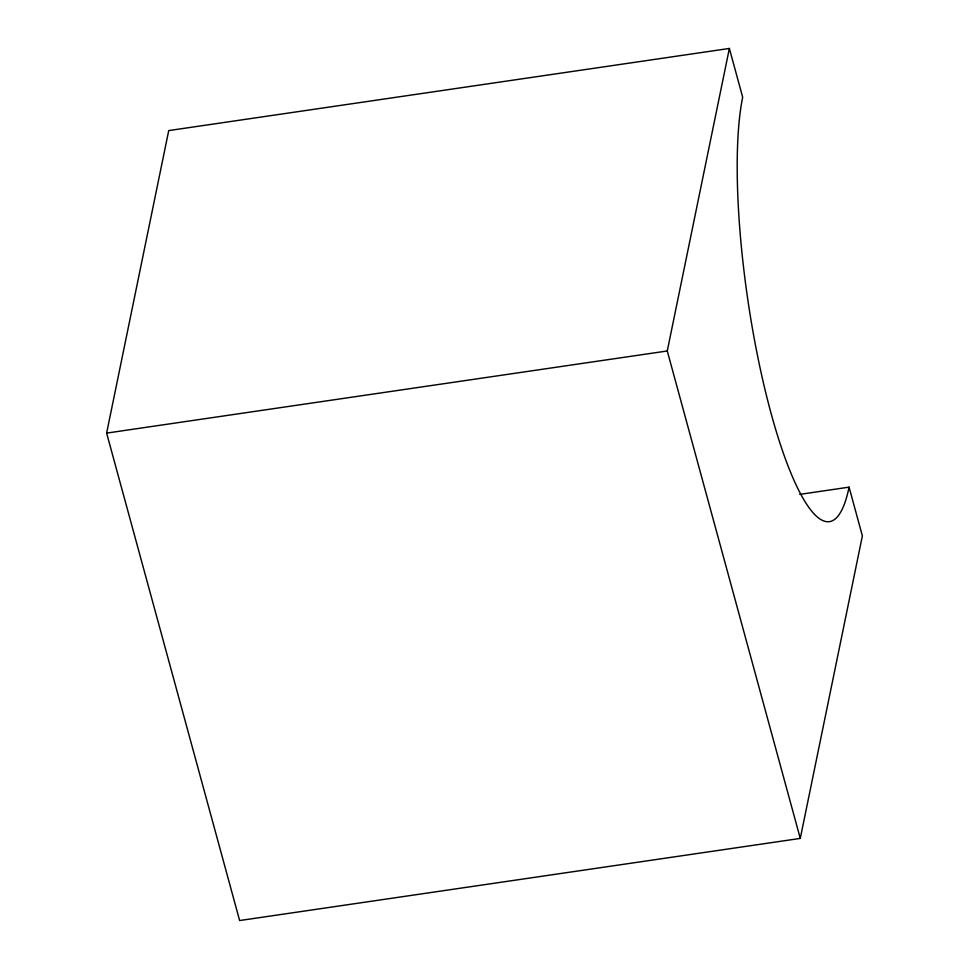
<?xml version="1.0" encoding="UTF-8"?>
<svg xmlns="http://www.w3.org/2000/svg" width="969" height="969" viewBox="0 0 969 969"><rect width="100%" height="100%" fill="white"/><g stroke="black" fill="none" stroke-linecap="round" stroke-linejoin="round"><path stroke-width="1.45" d="M106.626 433.107L168.727 130.585L729.366 48.45L742.666 97.191A231.821 48.668 81.7 0 0 771.033 413.182A231.821 48.668 81.7 0 0 849.074 487.153L862.374 535.893L800.273 838.415L239.634 920.55L106.626 433.107L667.266 350.972L729.366 48.45M799.74 494.384L849.074 487.153M667.266 350.972L800.273 838.415"/></g></svg>
